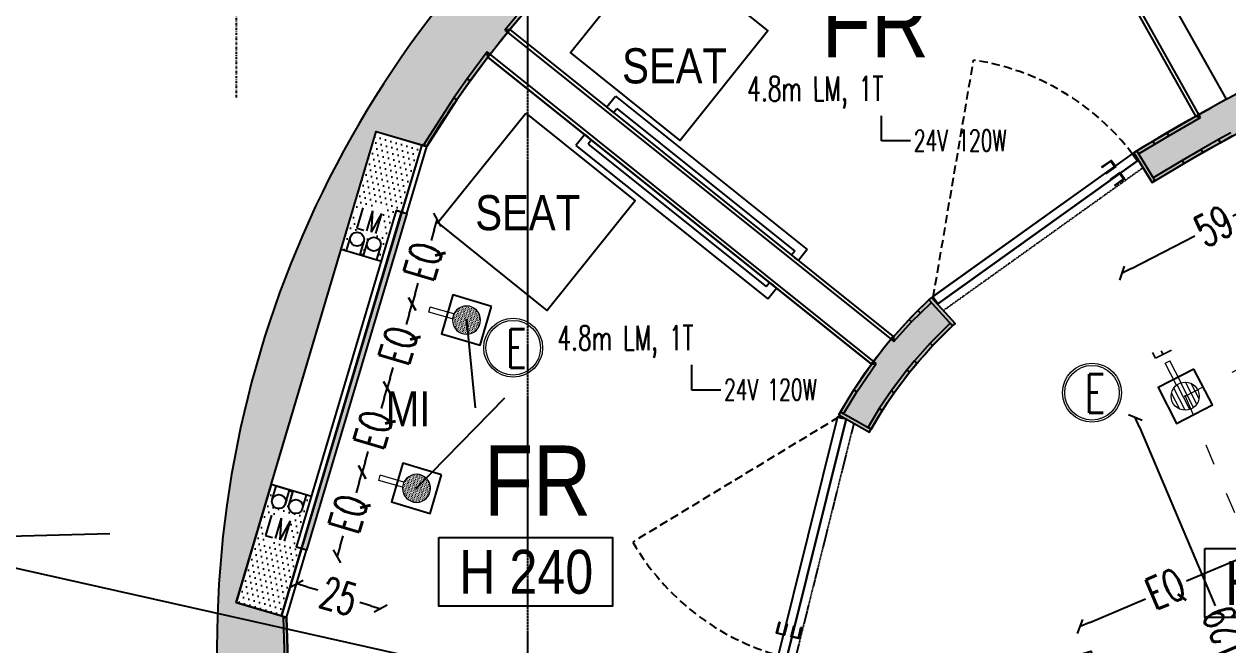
# Model space of a CAD drawing. Header units: millimetres. Extents: x 1734 to 22014, y 983 to 3953.
# Drawn here: x 3335.3 to 3678.4, y 2883.7 to 3060.6 of the extents above; entities that cross this region are included whole.
import ezdxf
from ezdxf.enums import TextEntityAlignment as Align

# ---------------------------------------------------------------- set-up
doc = ezdxf.new("R2010")
doc.units = ezdxf.units.MM
for name, pattern in [('ACAD_ISO03W100', [30, 12, -18]), ('DASH', [0.35, 0.25, -0.1]), ('DASHDOT', [25.4, 12.7, -6.35, 0, -6.35]), ('HIDDEN', [0.375, 0.25, -0.125]), ('HIDDEN1', [0.375, 0.25, -0.125]), ('HIDDEN2', [4.7624999999999975, 3.174999999999998, -1.587499999999999]), ('PUNTO2', [0.125, 0, -0.125])]:
    doc.linetypes.add(name, pattern=pattern)
for name, color, linetype in [('ARREDO_maniglie', 3, 'Continuous'), ('FLOO_areas', 6, 'Continuous'), ('FR_glass', 3, 'Continuous'), ('FR_MI_glass', 2, 'Continuous'), ('FR_MI_metal', 3, 'Continuous'), ('FR_MI_neon', 7, 'Continuous'), ('FR_MI_pattern', 133, 'Continuous'), ('LAY_furn freestanding', 1, 'Continuous'), ('LAY_furn prod', 8, 'Continuous'), ('LAY_furn wall', 1, 'Continuous'), ('LAY_new wall', 6, 'Continuous'), ('LAY_new wall hatch', 8, 'Continuous'), ('LAY_projections', 1, 'HIDDEN'), ('LAY_sec', 3, 'Continuous'), ('LAY_text', 3, 'Continuous'), ('LD_beam', 240, 'Continuous'), ('LD_light integrated', 240, 'Continuous'), ('LD_pointing', 30, 'Continuous'), ('LD_quote', 242, 'Continuous'), ('MATERIALS_blackglass', 10, 'Continuous'), ('MATERIALS_pareti sudden', 141, 'Continuous'), ('MURI_infissi', 3, 'Continuous'), ('SURVEY_proiections', 8, 'Continuous'), ('SURVEY_window', 2, 'Continuous'), ('TEXT', 3, 'Continuous')]:
    doc.layers.add(name, color=color, linetype=linetype)
doc.layers.add('LD_light', color=240, linetype='Continuous', lineweight=5)
doc.layers.add('LD_text', color=7, linetype='Continuous', lineweight=9)
doc.styles.add('Detail 1-50', font='Arial Narrow.ttf', dxfattribs={"height": 0.125})
doc.styles.add('SIMPLEX', font='SIMPLEX.SHX', dxfattribs={"width": 0.65})
doc.styles.get("Standard").update_dxf_attribs({"font": 'Arial.ttf'})
doc.dimstyles.new('Illuminazione 1_100', dxfattribs={"dimtxt": 9, "dimasz": 3, "dimexe": 0.05, "dimexo": 0.05, "dimgap": 1.5, "dimtad": 0, "dimdec": 0, "dimlfac": -1, "dimzin": 0, "dimdsep": 46, "dimtxsty": 'SIMPLEX', "dimblk": 'LINEET2S', "dimcen": 0, "dimdle": 0.1000000014901161, "dimse1": 1, "dimse2": 1, "dimclrd": 7, "dimclrt": 256, "dimadec": 0, "dimazin": 0, "dimtfac": 1, "dimtdec": 0, "dimtix": 1, "dimtmove": 2, "dimatfit": 3, "dimldrblk": 'OBLIQUE', "dimfxl": 1, "dimtolj": 1, "dimarcsym": 0})
pattern_1 = [(163.4190959652555, (3448.603873844702, 3026.186381995204), (-0.3077208637187444, 1.747999766170519), [0, -1.587499999999999])]

# ---------------------------------------------------------------- blocks, each defined once
blk = doc.blocks.new('altezza contr')
blk.add_lwpolyline([(-0.4130415485427374, 0.3268832380827007), (0.4130415485427374, 0.3268832380827007), (0.4130415485427374, 0), (-0.4130415485427374, 0)], close=True)
blk.add_attdef('ALTEZZA', text='', height=0.2).set_placement((0, 0.1634416190413504), align=Align.MIDDLE_CENTER)
blk = doc.blocks.new('protect')
at = {"layer": 'LD_light'}
h = blk.add_hatch(dxfattribs=at)
h.set_pattern_fill('DOTS', color=256, scale=0.5, angle=180)
h.set_pattern_definition([(180, (80.78146630086466, 146.1678624712047), (-0.015625, -0.03125), [0, -0.03125])])
h.paths.add_polyline_path([(-0.2199999999994162, 0.3539813057937522, 0.4142135623730951), (-0.2660186942057265, 0.4000000000000626), (-0.2999999999994268, 0.4000000000000626), (-0.2999999999994165, -0.4000000000001763), (-0.2660186942057265, -0.4000000000001763, 0.4142135623730951), (-0.2199999999994162, -0.3539813057938659)])
h = blk.add_hatch(color=256, dxfattribs=at)
h.dxf.hatch_style = 1
h.paths.add_polyline_path([(-0.2199999999994162, -0.1500000000000341), (-0.2799999999994327, -0.1500000000000341), (-0.2799999999994327, 0.1499999999999204), (-0.2199999999994162, 0.1499999999999204)])
for p, q in [((-0.1199999999996919, 0.4000000000000909), (-0.0999999999996959, 0.4000000000000909)), ((-0.1199999999997061, 0.4000000000000626), (-0.1199999999997061, -0.4000000000001763)), ((-0.0999999999996959, 0.4000000000000626), (-0.0999999999996959, -0.4000000000001763)), ((-0.1199999999996919, -0.4000000000001763), (-0.0999999999996959, -0.4000000000001763))]:
    blk.add_line(p, q, dxfattribs=at)
for points in [[(-5.684e-13, -0.5500000000002104), (-0.2999999999994145, -0.5500000000001819), (-0.2999999999994287, 0.5500000000001819), (5.684e-13, 0.5500000000001819)], [(-0.2199999999994162, -0.1500000000000341), (-0.2799999999994327, -0.1500000000000341), (-0.2799999999994327, 0.1499999999999204), (-0.2199999999994162, 0.1499999999999204)]]:
    blk.add_lwpolyline(points, close=True, dxfattribs=at)
blk.add_lwpolyline([(-0.2999999999994145, -0.4000000000001763), (-0.2660186942057265, -0.4000000000001763, 0.4142135623730951), (-0.2199999999994162, -0.3539813057938659), (-0.2199999999994162, 0.3539813057937522, 0.4142135623730951), (-0.2660186942057265, 0.4000000000000626), (-0.2999999999994287, 0.4000000000000626)], format="xyb", dxfattribs=at)
blk = doc.blocks.new('farettosingolo11.5x11.5')
at = {"layer": 'LD_beam'}
blk.add_lwpolyline([(-5.75, 5.75), (5.75, 5.75), (5.75, -5.75), (-5.75, -5.75)], close=True, dxfattribs=at)
blk.add_point((0, 0), dxfattribs=at)
blk = doc.blocks.new('pureopalplan')
at = {"layer": 'LD_light'}
h = blk.add_hatch(dxfattribs=at)
h.set_pattern_fill('DOTS', color=256, scale=8.062499999999915)
h.set_pattern_definition([(0, (0, 0), (0.2519531249999973, 0.5039062499999947), [0, -0.5039062499999947])])
h.paths.add_polyline_path([(4.299999999999954, 0, 1), (-4.299999999999954, 0, 1)])
for p, q in [((4.223737791997336, 0.8062499999987267), (11.80825933779306, 0.8062499999987267)), ((11.80825933779306, -0.8062500000012278), (11.80825933779306, 0.8062499999987267)), ((4.223737791997336, -0.8062500000012278), (11.80825933779306, -0.8062500000012278))]:
    blk.add_line(p, q, dxfattribs=at)
blk.add_circle((0, 0), 4.299999999999954, dxfattribs=at)
blk = doc.blocks.new('LINEET2S')
blk.add_line((-1, 0), (0, 0))
at = {"color": 5}
blk.add_line((0.5, 0.5), (-0.5, -0.5), dxfattribs=at)
blk = doc.blocks.new('*D284')
at = {"layer": 'DEFPOINTS', "color": 0, "transparency": 16777216}
for p in [(3445.893983359291, 2980.875234134685), (3461.378397553352, 2976.272224758284), (3454.254802207583, 2952.308619241797)]:
    blk.add_point(p, dxfattribs=at)
at = {"layer": 'LD_quote', "color": 7, "lineweight": -2, "transparency": 16777216}
for p, q in [((3445.039151917798, 2977.999601472707), (3444.148702499577, 2975.004150783146)), ((3439.625219455014, 2959.787261280177), (3440.515668873235, 2962.782711969738))]:
    blk.add_line(p, q, dxfattribs=at)
at = {"layer": 'LD_quote', "color": 7, "lineweight": -2, "transparency": 16777216, "xscale": 3, "yscale": 3, "zscale": 3}
for p, rotation in [((3445.893983359291, 2980.875234134685), 73.44450990062275), ((3438.770388013521, 2956.911628618198), 253.4445099006228)]:
    blk.add_blockref('LINEET2S', p, dxfattribs=dict(at, rotation=rotation))
at = {"layer": 'LD_quote', "transparency": 16777216, "insert": (3442.332185686407, 2968.893431376441), "char_height": 9, "attachment_point": 5, "rotation": 73.44450990062275, "style": 'SIMPLEX'}
blk.add_mtext('\\A1;EQ', dxfattribs=at)
blk = doc.blocks.new('_Oblique')
at = {"color": 0, "linetype": 'ByBlock', "lineweight": -2}
blk.add_line((-0.5, -0.5), (0.5, 0.5), dxfattribs=at)
blk = doc.blocks.new('*D285')
at = {"layer": 'DEFPOINTS', "color": 0, "transparency": 16777216}
for p in [(3438.770388013527, 2956.911628618193), (3454.254802207583, 2952.308619241795), (3447.131206861817, 2928.34501372531)]:
    blk.add_point(p, dxfattribs=at)
at = {"layer": 'LD_quote', "color": 7, "lineweight": -2, "transparency": 16777216}
for p, q in [((3437.915556572035, 2954.035995956215), (3437.025107153814, 2951.040545266655)), ((3432.501624109253, 2935.823655763686), (3433.392073527474, 2938.819106453247))]:
    blk.add_line(p, q, dxfattribs=at)
at = {"layer": 'LD_quote', "color": 7, "lineweight": -2, "transparency": 16777216, "xscale": 3, "yscale": 3, "zscale": 3}
for p, rotation in [((3438.770388013527, 2956.911628618193), 73.44450990062955), ((3431.646792667761, 2932.948023101708), 253.4445099006296)]:
    blk.add_blockref('LINEET2S', p, dxfattribs=dict(at, rotation=rotation))
at = {"layer": 'LD_quote', "transparency": 16777216, "insert": (3435.208590340644, 2944.929825859952), "char_height": 9, "attachment_point": 5, "rotation": 73.44450990062955, "style": 'SIMPLEX'}
blk.add_mtext('\\A1;EQ', dxfattribs=at)
blk = doc.blocks.new('*D286')
at = {"layer": 'DEFPOINTS', "color": 0, "transparency": 16777216}
for p in [(3423.167601345325, 2935.468609071077), (3447.131206861817, 2928.34501372531), (3412.975038204198, 2901.181068796765)]:
    blk.add_point(p, dxfattribs=at)
at = {"layer": 'LD_quote', "color": 7, "lineweight": -2, "transparency": 16777216}
for p, q in [((3415.850670866177, 2900.326237355273), (3418.979633072189, 2899.396099334411)), ((3434.063011058712, 2894.91230489249), (3430.9340488527, 2895.842442913352))]:
    blk.add_line(p, q, dxfattribs=at)
at = {"layer": 'LD_quote', "color": 7, "lineweight": -2, "transparency": 16777216, "xscale": 3, "yscale": 3, "zscale": 3}
for p, rotation in [((3412.975038204198, 2901.181068796765), 163.4445099006303), ((3436.93864372069, 2894.057473450998), 343.4445099006303)]:
    blk.add_blockref('LINEET2S', p, dxfattribs=dict(at, rotation=rotation))
at = {"layer": 'LD_quote', "transparency": 16777216, "insert": (3424.956840962444, 2897.619271123881), "char_height": 9, "attachment_point": 5, "rotation": 343.4445099006303, "style": 'SIMPLEX'}
blk.add_mtext('\\A1;25', dxfattribs=at)
blk = doc.blocks.new('*D287')
at = {"layer": 'DEFPOINTS', "color": 0, "transparency": 16777216}
for p in [(3453.017578705046, 3004.838839651165), (3468.501992899109, 3000.235830274769), (3461.378397553351, 2976.272224758282)]:
    blk.add_point(p, dxfattribs=at)
at = {"layer": 'LD_quote', "color": 7, "lineweight": -2, "transparency": 16777216}
for p, q in [((3452.162747263555, 3001.963206989186), (3451.272297845335, 2998.967756299626)), ((3446.748814800779, 2983.750866796657), (3447.639264218999, 2986.746317486216))]:
    blk.add_line(p, q, dxfattribs=at)
at = {"layer": 'LD_quote', "color": 7, "lineweight": -2, "transparency": 16777216, "xscale": 3, "yscale": 3, "zscale": 3}
for p, rotation in [((3453.017578705046, 3004.838839651165), 73.44450990064674), ((3445.893983359288, 2980.875234134678), 253.4445099006467)]:
    blk.add_blockref('LINEET2S', p, dxfattribs=dict(at, rotation=rotation))
at = {"layer": 'LD_quote', "transparency": 16777216, "insert": (3449.455781032167, 2992.857036892921), "char_height": 9, "attachment_point": 5, "rotation": 73.44450990064674, "style": 'SIMPLEX'}
blk.add_mtext('\\A1;EQ', dxfattribs=at)
blk = doc.blocks.new('*D288')
at = {"layer": 'DEFPOINTS', "color": 0, "transparency": 16777216}
for p in [(3431.646792667759, 2932.948023101709), (3447.131206861817, 2928.34501372531), (3440.007611516051, 2904.381408208823)]:
    blk.add_point(p, dxfattribs=at)
at = {"layer": 'LD_quote', "color": 7, "lineweight": -2, "transparency": 16777216}
for p, q in [((3430.791961226267, 2930.07239043973), (3429.901511808047, 2927.076939750169)), ((3425.378028763485, 2911.8600502472), (3426.268478181706, 2914.855500936761))]:
    blk.add_line(p, q, dxfattribs=at)
at = {"layer": 'LD_quote', "color": 7, "lineweight": -2, "transparency": 16777216, "xscale": 3, "yscale": 3, "zscale": 3}
for p, rotation in [((3431.646792667759, 2932.948023101709), 73.44450990063135), ((3424.523197321993, 2908.984417585221), 253.4445099006313)]:
    blk.add_blockref('LINEET2S', p, dxfattribs=dict(at, rotation=rotation))
at = {"layer": 'LD_quote', "transparency": 16777216, "insert": (3428.084994994876, 2920.966220343465), "char_height": 9, "attachment_point": 5, "rotation": 73.44450990063133, "style": 'SIMPLEX'}
blk.add_mtext('\\A1;EQ', dxfattribs=at)
blk = doc.blocks.new('*D293')
at = {"layer": 'DEFPOINTS', "color": 0, "transparency": 16777216}
for p in [(3520.945247037757, 3087.776863310412), (3531.350472221224, 3074.095706579456), (3511.471594773528, 3058.976795196049)]:
    blk.add_point(p, dxfattribs=at)
at = {"layer": 'LD_quote', "color": 7, "lineweight": -2, "transparency": 16777216}
for p, q in [((3518.557395087203, 3085.960778768813), (3516.079993708835, 3084.076587269608)), ((3503.454221540614, 3074.474036468605), (3505.931622918982, 3076.358227967809))]:
    blk.add_line(p, q, dxfattribs=at)
at = {"layer": 'LD_quote', "color": 7, "lineweight": -2, "transparency": 16777216, "xscale": 3, "yscale": 3, "zscale": 3}
for p, rotation in [((3520.945247037757, 3087.776863310412), 37.25486062785275), ((3501.06636959006, 3072.657951927005), 217.2548606278528)]:
    blk.add_blockref('LINEET2S', p, dxfattribs=dict(at, rotation=rotation))
at = {"layer": 'LD_quote', "transparency": 16777216, "insert": (3511.005808313908, 3080.217407618709), "char_height": 9, "attachment_point": 5, "rotation": 37.25486062785274, "style": 'SIMPLEX'}
blk.add_mtext('\\A1;EQ', dxfattribs=at)
blk = doc.blocks.new('A$C2ABF7FAD')
at = {"layer": 'LD_light', "ltscale": 0.5}
h = blk.add_hatch(dxfattribs=at)
h.set_pattern_fill('LINE', color=70, scale=10, angle=450.0000000140827, style=0)
h.set_pattern_definition([(90.00000001408272, (4318.243481400244, -3313.514310298712), (-1.25, -3.072372e-10), [])])
h.paths.add_polyline_path([(-9.2636473701e-06, 4.00000228616409, 1), (7.999990736352628, 4.00000228616409, 1)])
at = {"layer": 'LD_light', "color": 70}
for p, q in [((3.249990748467098, 7.929060644635682), (3.24999073809522, 14.9844295558014)), ((3.24999073809522, 14.9844295558014), (4.749990734606398, 14.98442957318912)), ((4.749990744981914, 7.929060662023402), (4.749990734606398, 14.98442957318912))]:
    blk.add_line(p, q, dxfattribs=at)
blk.add_circle((3.999990736352629, 4.00000228616409), 3.999999999999999, dxfattribs=at)
at = {"layer": 'LD_light', "color": 70, "insert": (3.999990736352629, 18.20237662298677), "char_height": 5.075721127553122, "width": 7.492213639557688, "attachment_point": 5, "rotation": 90.00000001434313, "style": 'SIMPLEX'}
blk.add_mtext('F', dxfattribs=at)
blk = doc.blocks.new('*D321')
at = {"layer": 'DEFPOINTS', "color": 0, "transparency": 16777216}
for p in [(3666.216327011348, 2954.579692911425), (3651.979171779308, 2948.548853148787), (3716.530259095976, 2835.802326969633)]:
    blk.add_point(p, dxfattribs=at)
at = {"layer": 'LD_quote', "color": 7, "lineweight": -2, "transparency": 16777216}
for p, q in [((3653.149314048473, 2945.786468839912), (3674.732351530675, 2894.834848981479)), ((3701.122961594774, 2832.53387151587), (3681.226641124531, 2879.503616067224))]:
    blk.add_line(p, q, dxfattribs=at)
at = {"layer": 'LD_quote', "color": 7, "lineweight": -2, "transparency": 16777216, "xscale": 3, "yscale": 3, "zscale": 3}
for p, rotation in [((3651.979171779309, 2948.548853148787), 112.9574502340025), ((3702.293103863937, 2829.771487206995), 292.9574502340025)]:
    blk.add_blockref('LINEET2S', p, dxfattribs=dict(at, rotation=rotation))
at = {"layer": 'LD_quote', "transparency": 16777216, "insert": (3677.926970813282, 2887.146982787297), "char_height": 9, "attachment_point": 5, "rotation": 112.95745023400247, "style": 'SIMPLEX'}
blk.add_mtext('\\A1;129', dxfattribs=at)
blk = doc.blocks.new('*D322')
at = {"layer": 'DEFPOINTS', "color": 0, "transparency": 16777216}
for p in [(3700.563982673775, 3016.488253694628), (3718.552088490737, 2981.441753971245), (3666.216327011347, 2954.579692911424)]:
    blk.add_point(p, dxfattribs=at)
at = {"layer": 'LD_quote', "color": 7, "lineweight": -2, "transparency": 16777216}
for p, q in [((3697.895011033974, 3015.118366697122), (3679.819833587819, 3005.841029241797)), ((3650.897192834186, 2990.996079632317), (3668.972370280342, 3000.273417087642))]:
    blk.add_line(p, q, dxfattribs=at)
at = {"layer": 'LD_quote', "color": 7, "lineweight": -2, "transparency": 16777216, "xscale": 3, "yscale": 3, "zscale": 3}
for p, rotation in [((3700.563982673774, 3016.48825369463), 27.16979597859064), ((3648.228221194386, 2989.626192634809), 207.1697959785906)]:
    blk.add_blockref('LINEET2S', p, dxfattribs=dict(at, rotation=rotation))
at = {"layer": 'LD_quote', "transparency": 16777216, "insert": (3674.396101934081, 3003.057223164718), "char_height": 9, "attachment_point": 5, "rotation": 27.169795978590656, "style": 'SIMPLEX'}
blk.add_mtext('\\A1;59', dxfattribs=at)
blk = doc.blocks.new('*D325')
at = {"layer": 'DEFPOINTS', "color": 0, "transparency": 16777216}
for p in [(3688.195829668195, 2902.692127784393), (3636.282136817052, 2888.997631911069), (3639.274773215278, 2881.942083780508)]:
    blk.add_point(p, dxfattribs=at)
at = {"layer": 'LD_quote', "color": 7, "lineweight": -2, "transparency": 16777216}
for p, q in [((3682.441359768715, 2908.576234191541), (3666.611561233674, 2901.861967575265)), ((3639.043970318306, 2890.169073634483), (3654.873768853346, 2896.883340250758))]:
    blk.add_line(p, q, dxfattribs=at)
at = {"layer": 'LD_quote', "color": 7, "lineweight": -2, "transparency": 16777216, "xscale": 3, "yscale": 3, "zscale": 3}
for p, rotation in [((3685.203193269969, 2909.747675914954), 22.98440545024951), ((3636.282136817052, 2888.997631911069), 202.9844054502496)]:
    blk.add_blockref('LINEET2S', p, dxfattribs=dict(at, rotation=rotation))
at = {"layer": 'LD_quote', "transparency": 16777216, "insert": (3660.74266504351, 2899.372653913012), "char_height": 9, "attachment_point": 5, "rotation": 22.984405450249533, "style": 'SIMPLEX'}
blk.add_mtext('\\A1;EQ', dxfattribs=at)
blk = doc.blocks.new('e')
at = {"layer": 'LD_light', "color": 150}
for radius in [8.399999999999638, 7.783396100192478]:
    blk.add_circle((0, 0), radius, dxfattribs=at)
at = {"layer": 'LD_light', "color": 150, "style": 'SIMPLEX', "width": 0.65}
blk.add_text('E', height=11.00743271275656, dxfattribs=at).set_placement((-2.022786638670368, -5.699930047117959))

msp = doc.modelspace()

# ---------------------------------------------------------------- hatches: boundary and pattern name
at = {"layer": 'FR_MI_pattern', "ltscale": 0.2}
h = msp.add_hatch(dxfattribs=at)
h.set_pattern_fill('DOTS,_O', color=144, angle=-15.02541393536977)
h.set_pattern_definition(pattern_1)
h.paths.add_polyline_path([(3430.948618531533, 2994.924712816068), (3432.090094350322, 2998.75838376721, 0.414213562219591), (3430.743996785422, 3001.24595715137, 0.414213562219591), (3428.25642340197, 2999.899859585171), (3427.114947583177, 2996.06618863403), (3425.677320970244, 2996.494242067938), (3435.665234386612, 3030.038862883023), (3448.603873844702, 3026.186381995204), (3442.896494751833, 3007.018027243152), (3441.458868144109, 3007.446080675511), (3437.178333824417, 2993.069814611339), (3435.740707215296, 2993.497868044115), (3436.882183034086, 2997.331538995258, 0.414213562219591), (3435.53608546919, 2999.819112379419, 0.414213562219591), (3433.048512085737, 2998.473014813218), (3431.907036266937, 2994.639343862076)])
at = {"layer": 'FR_MI_pattern'}
msp.add_hatch(color=144, dxfattribs=at).paths.add_polyline_path([(3415.797225894275, 2910.748200052481), (3414.359599287953, 2911.17625348442), (3442.896494751833, 3007.018027243152), (3444.334121358159, 3006.589973811208)])
at = {"layer": 'FR_MI_pattern', "ltscale": 0.2}
h = msp.add_hatch(dxfattribs=at)
h.set_pattern_fill('DOTS,_O', color=144, angle=-15.02541393536977)
h.set_pattern_definition(pattern_1)
h.paths.add_polyline_path([(3395.713580737047, 2895.860379620364), (3405.701494145815, 2929.405000437711), (3407.139120758726, 2928.97694700381), (3405.997644939929, 2925.143276052669, 0.4142135622195894), (3407.343742504825, 2922.655702668509, 0.4142135622195894), (3409.831315888288, 2924.001800234706), (3410.972791707078, 2927.835471185851), (3411.931209442493, 2927.550102231859), (3410.7897336237, 2923.716431280716, 0.4142135622195894), (3412.135831188596, 2921.228857896554, 0.4142135622195894), (3414.623404572052, 2922.574955462754), (3415.764880390841, 2926.408626413896), (3417.202506999965, 2925.980572981122), (3412.92197268012, 2911.604306916432), (3414.359599287844, 2911.176253484073), (3408.652220195137, 2892.007898732542)])
at = {"layer": 'LAY_new wall hatch'}
h = msp.add_hatch(color=144, dxfattribs=at)
h.dxf.hatch_style = 1
edge = h.paths.add_edge_path()
edge.add_arc((3928.467511322104, 2572.071788411885), 690.0000000001147, 118.4227593887323, 127.9171371614183)
edge.add_arc((3686.513542200554, 2882.68363837493), 296.2723726850674, 127.917137161416, 183.4636039573209)
edge.add_line((3390.782347461143, 2864.784496651372), (3411.036888309034, 2861.830328525835))
edge.add_line((3411.036888309034, 2861.830328525835), (3410.089846801464, 2891.579845300612))
edge.add_line((3410.089846801464, 2891.579845300612), (3395.713580737054, 2895.860379620373))
edge.add_line((3395.713580737054, 2895.860379620373), (3435.665234386619, 3030.038862883032))
edge.add_line((3435.665234386619, 3030.038862883032), (3450.041500450865, 3025.758328562739))
edge.add_arc((3685.555540407478, 2883.116386616169), 275.342671264324, 138.1595785106832, 148.7982967173202, ccw=False)
edge.add_line((3480.423712941298, 3066.785981212985), (3471.310206815, 3078.780506944788))
edge.add_line((3471.310206815, 3078.780506944788), (3582.865608665332, 3163.370059006568))
edge.add_line((3582.865608665332, 3163.370059006568), (3591.928774957574, 3151.417694521826))
edge.add_line((3591.928774957574, 3151.417694521826), (3609.566153882872, 3161.310215725965))
edge.add_line((3609.566153882872, 3161.310215725965), (3600.045733492196, 3178.898893811109))
h = msp.add_hatch(color=144, dxfattribs=at)
h.dxf.hatch_style = 1
edge = h.paths.add_edge_path()
edge.add_line((3695.685919909778, 3037.05859542867), (3691.209350844158, 3046.00064940976))
edge.add_arc((3920.830829093938, 2586.809560717925), 513.4028430069378, 116.5676398504316, 121.6324771271451)
edge.add_line((3651.567154407159, 3023.936032922228), (3656.773598171116, 3015.447373740703))
edge.add_arc((3933.215179207057, 2564.123753439664), 529.2569866967158, 116.6678932397055, 121.48801067223249, ccw=False)
edge.add_line((3695.674952484624, 3037.079986780491), (3695.685919909778, 3037.05859542867))
h = msp.add_hatch(color=144, dxfattribs=at)
h.dxf.hatch_style = 1
edge = h.paths.add_edge_path()
edge.add_arc((3478.831181513336, 3397.557809441917), 539.999999999802, 227.466394643193, 287.2872587308551)
edge.add_line((3639.298958400603, 2881.951280603653), (3642.270583898513, 2872.403011551082))
edge.add_arc((3478.831181513386, 3397.55780944215), 550.0000000000146, 227.4663946432055, 287.28725873084227, ccw=False)
edge.add_line((3107.018794232587, 2992.273281407131), (3113.77901945588, 2999.64209100777))
h = msp.add_hatch(color=144, dxfattribs=at)
h.dxf.hatch_style = 1
edge = h.paths.add_edge_path()
edge.add_arc((3685.615837686303, 2883.07268545521), 135.416633893347, 132.6487203679844, 150.7469864647697)
edge.add_line((3567.468845636817, 2949.246343391456), (3576.208654158247, 2944.351946432791))
edge.add_arc((3685.120880434096, 2883.532286389904), 124.7433528493371, 132.6076496477853, 150.8197767572292, ccw=False)
edge.add_line((3600.672843805944, 2975.344231090713), (3593.870844658079, 2982.674497633783))
at = {"layer": 'LD_light integrated'}
h = msp.add_hatch(dxfattribs=at)
h.set_pattern_fill('ANSI31', color=256, angle=45)
h.set_pattern_definition([(90, (5522.298864914985, 16571.18551707434), (-3.175, 9.992007221626409e-16), [])])
edge = h.paths.add_edge_path()
edge.add_line((3572.425935860556, 2794.781619211258), (3572.195124525635, 2796.263754875653))
edge.add_arc((3478.56265966058, 3397.516789398903), 608.5000000001004, 235.95297050537522, 278.85151073936845, ccw=False)
edge.add_line((3137.879814268523, 2893.326895751979), (3137.083206437983, 2892.27713714013))
edge.add_arc((3478.518533078775, 3396.167511037049), 608.6736327329136, 235.8784947261363, 278.8751586479237)

# ---------------------------------------------------------------- linework, layer by layer
at = {"color": 3}
msp.add_line((2770.342774325432, 2900.087779617275), (3359.699951774374, 2915.504084705053), dxfattribs=at)
at = {"layer": 'ARREDO_maniglie', "color": 144}
for points in [[(3642.549610902624, 3019.761527125164), (3645.04635846159, 3021.546983969282), (3646.174015415767, 3019.970090774148), (3643.677267856809, 3018.184633930029), (3643.771239269659, 3018.053226163771), (3646.399394594871, 3019.932654420736), (3645.083794814993, 3021.772363148387), (3642.455639489777, 3019.892934891423)], [(3645.028578158628, 3016.294988315576), (3647.525325717586, 3018.080445159697), (3648.652982671771, 3016.503551964563), (3646.156235112812, 3014.71809512044), (3646.250206525656, 3014.586687354186), (3648.878361850875, 3016.466115611152), (3647.562762071, 3018.305824338801), (3644.934606745781, 3016.426396081835)], [(3550.684691503713, 2890.198084358825), (3549.943254673144, 2887.219514913326), (3551.824456428203, 2886.751239020339), (3552.565893258768, 2889.729808465837), (3552.722660071686, 2889.690785474755), (3551.942200250043, 2886.555449216339), (3549.74746486915, 2887.101771091491), (3550.527924690792, 2890.237107349908)], [(3554.820202338051, 2889.168657278458), (3554.078765507482, 2886.19008783296), (3555.959967262534, 2885.721811939973), (3556.701404093103, 2888.700381385472), (3556.85817090602, 2888.66135839439), (3556.077711084374, 2885.526022135972), (3553.882975703484, 2886.072344011126), (3554.66343552513, 2889.207680269541)]]:
    msp.add_lwpolyline(points, close=True, dxfattribs=at)
at = {"layer": 'FLOO_areas', "color": 144}
msp.add_arc((3478.831181513382, 3397.557809442132), 610, 235.7397022283653, 279.0139521555447, dxfattribs=at)
at = {"layer": 'FR_glass', "color": 144}
msp.add_lwpolyline([(3444.334121358159, 3006.589973811208), (3415.797225894275, 2910.748200052481), (3414.359599287953, 2911.17625348442), (3442.896494751833, 3007.018027243152)], close=True, dxfattribs=at)
at = {"layer": 'FR_MI_glass', "color": 144}
for points in [[(3448.603873844542, 3026.186381994682), (3408.652220195137, 2892.007898732542), (3410.08984680146, 2891.579845300602), (3415.79722589417, 2910.748200052132)], [(3444.334121358159, 3006.589973811208), (3450.041500450865, 3025.758328562739), (3448.603873844542, 3026.186381994682)], [(3415.79722589417, 2910.748200052132), (3412.92197268012, 2911.604306916432), (3441.458868144109, 3007.446080675511), (3444.334121358159, 3006.589973811208)]]:
    msp.add_lwpolyline(points, dxfattribs=at)
at = {"layer": 'FR_MI_metal', "color": 144}
for points in [[(3425.677320970244, 2996.494242067938), (3435.665234386612, 3030.038862883023), (3448.603873844702, 3026.186381995204), (3442.896494751887, 3007.018027243326), (3441.458868144156, 3007.446080675686)], [(3405.701494145815, 2929.405000437711), (3395.713580737047, 2895.860379620364), (3408.652220195137, 2892.007898732542), (3414.359599287953, 2911.17625348442), (3412.921972680218, 2911.604306916781), (3441.458868144156, 3007.446080675686)], [(3417.202506999965, 2925.980572981122), (3405.701494149609, 2929.405000436584), (3425.677320974057, 2996.494242066802), (3437.178333824417, 2993.069814611339)]]:
    msp.add_lwpolyline(points, dxfattribs=at)
at = {"layer": 'FR_MI_neon', "color": 144}
for p, q in [((3428.25642340197, 2999.899859585171), (3427.114947583177, 2996.06618863403)), ((3432.090094350322, 2998.75838376721), (3430.948618531533, 2994.924712816068)), ((3433.048512085737, 2998.473014813218), (3431.907036266937, 2994.639343862076)), ((3436.882183034086, 2997.331538995258), (3435.740707215296, 2993.497868044115)), ((3405.997644939929, 2925.143276052669), (3407.139120758726, 2928.97694700381)), ((3410.972791705681, 2927.835471186265), (3407.139120755939, 2928.97694700464)), ((3409.831315888288, 2924.001800234706), (3410.972791707078, 2927.835471185851)), ((3410.7897336237, 2923.716431280716), (3411.931209442493, 2927.550102231859)), ((3414.623404572052, 2922.574955462754), (3415.764880390841, 2926.408626413896))]:
    msp.add_line(p, q, dxfattribs=at)
for centre in [(3430.173258876144, 2999.32912167619), (3434.965347559912, 2997.902276904237), (3407.914480414111, 2924.572538143689), (3412.706569097874, 2923.145693371737)]:
    msp.add_circle(centre, 2.000000000000455, dxfattribs=at)
at = {"layer": 'LAY_furn freestanding', "color": 1}
for p, q in [((3501.308236864483, 3036.951840289866), (3503.807367551275, 3040.075035098133)), ((3503.807367551275, 3040.075035098133), (3558.463276695977, 2996.340248079479)), ((3501.308236864483, 3036.951840289866), (3502.2842352420653, 3036.170861950245)), ((3503.2602336196474, 3035.3898836106246), (3504.197407627201, 3036.5610816637313)), ((3504.197407627201, 3036.5610816637313), (3554.949323261573, 2995.9502080035477)), ((3503.2602336196474, 3035.3898836106246), (3502.2842352420653, 3036.170861950245)), ((3495.060410147435, 3029.143853269072), (3492.561279460657, 3026.020658460795)), ((3495.060410147435, 3029.143853269072), (3496.0364085250203, 3028.3628749294558)), ((3497.012406902606, 3027.581896589839), (3496.0364085250203, 3028.3628749294558)), ((3497.012406902606, 3027.581896589839), (3496.075232895058, 3026.410698536728)), ((3496.075232895058, 3026.410698536728), (3546.827148529423, 2985.799824876533)), ((3492.561279460657, 3026.020658460795), (3547.217188605351, 2982.285871442129)), ((3554.949323261573, 2995.9502080035477), (3554.012149253975, 2994.77900995038)), ((3558.463276695977, 2996.340248079479), (3555.964146009144, 2993.217053271144)), ((3554.012149253975, 2994.77900995038), (3554.9881476315595, 2993.998031610762)), ((3555.964146009144, 2993.217053271144), (3554.9881476315595, 2993.998031610762)), ((3546.827148529423, 2985.799824876533), (3547.7643225370207, 2986.9710229297)), ((3547.217188605351, 2982.285871442129), (3549.716319292187, 2985.409066250461)), ((3547.7643225370207, 2986.9710229297), (3548.740320914604, 2986.1900445900806)), ((3549.716319292187, 2985.409066250461), (3548.740320914604, 2986.1900445900806))]:
    msp.add_line(p, q, dxfattribs=at)
at = {"layer": 'LAY_furn freestanding', "color": 144}
for points in [[(3516.012238930107, 3083.684709764145), (3547.24418701278, 3058.693402896334), (3522.252880144973, 3027.46145481366), (3491.020932062289, 3052.45276168146)], [(3478.2901079802, 3035.261126508144), (3509.463869338753, 3010.197275990714), (3484.400018821329, 2979.023514632159), (3453.226257462768, 3004.087365149579)]]:
    msp.add_lwpolyline(points, close=True, dxfattribs=at)
at = {"layer": 'LAY_furn prod', "color": 144}
for radius, start, end in [(581.5, 236.3981281528253, 278.3555252211456), (578.5, 236.3993467329086, 278.3543066411276)]:
    msp.add_arc((3478.831181513382, 3397.557809442135), radius, start, end, dxfattribs=at)
at = {"layer": 'LAY_furn wall', "color": 144}
msp.add_lwpolyline([(3137.084371754456, 2892.27658277762), (3170.698812058614, 2941.976375564293), (3563.22094514436, 2854.070580710575), (3572.427101176836, 2794.78106484892, -0.1893973115738291)], format="xyb", dxfattribs=at)
msp.add_arc((3478.831181513004, 3397.557809441711), 609.9999999994261, 227.4663946431529, 287.2872837185616, dxfattribs=at)
at = {"layer": 'LAY_new wall', "color": 6}
for p, q in [((3677.9389078097497, 3039.2215372764754), (3609.532069371575, 3161.3710781704553)), ((3669.213941913054, 3034.335335264534), (3600.807103474879, 3156.484876158514)), ((3473.727703022578, 3059.021343703255), (3470.603789664103, 3055.1173501929197)), ((3473.727703022578, 3059.021343703255), (3583.004071708496, 2971.580135873399)), ((3467.4798763056274, 3051.2133566825846), (3470.603789664103, 3055.1173501929197)), ((3467.4798763056274, 3051.2133566825846), (3576.7562449915454, 2963.7721488527286)), ((3669.213941913054, 3034.335335264534), (3673.576424861402, 3036.7784362705047)), ((3677.9389078097497, 3039.2215372764754), (3673.576424861402, 3036.7784362705047)), ((3583.004071708496, 2971.580135873399), (3579.880158350021, 2967.6761423630637)), ((3576.7562449915454, 2963.7721488527286), (3579.880158350021, 2967.6761423630637))]:
    msp.add_line(p, q, dxfattribs=at)
at = {"layer": 'LAY_new wall', "color": 144}
for points in [[(3600.045733492196, 3178.898893811109, 0.04145075344115567), (3504.447891890359, 3116.413007076351, 0.2472271067823219), (3390.782347461143, 2864.784496651372), (3411.036888309034, 2861.830328525835), (3410.089846801464, 2891.579845300612), (3395.713580737054, 2895.860379620373), (3435.665234386619, 3030.038862883032), (3450.041500450865, 3025.758328562739, -0.04645353653699975), (3480.423712941298, 3066.785981212985), (3471.310206815, 3078.780506944788), (3582.865608665332, 3163.370059006568), (3591.928774957574, 3151.417694521826), (3609.566153882872, 3161.310215725965)], [(3695.685919909778, 3037.05859542867), (3691.209350844158, 3046.00064940976, 0.02210312006210694), (3651.567154407159, 3023.936032922228), (3656.773598171116, 3015.447373740703, -0.02103483144539534), (3695.674952484624, 3037.079986780491)], [(3113.77901945588, 2999.64209100777, 0.2671116214526476), (3639.298958400603, 2881.951280603653), (3642.270583898513, 2872.403011551082, -0.2671116214525296), (3107.018794232587, 2992.273281407131)], [(3593.870844658079, 2982.674497633783, 0.07913314390617489), (3567.468845636817, 2949.246343391456), (3576.208654158247, 2944.351946432791, -0.07963308705861835), (3600.672843805944, 2975.344231090713)]]:
    msp.add_lwpolyline(points, format="xyb", close=True, dxfattribs=at)
at = {"layer": 'LAY_projections', "color": 144, "linetype": 'HIDDEN1', "ltscale": 0.3}
for points in [[(3597.271844232011, 2979.009364362248), (3654.162737186085, 3019.687146077194)], [(3555.24554019752, 2880.198202828536), (3571.838749897532, 2946.799144912123)]]:
    msp.add_lwpolyline(points, dxfattribs=at)
at = {"layer": 'LAY_sec', "color": 144, "linetype": 'DASHDOT', "ltscale": 0.05}
msp.add_lwpolyline([(3395.760193807924, 3189.648476400978), (3395.760193807924, 3039.648476400977)], dxfattribs=at)
at = {"layer": 'LD_light integrated', "color": 7}
for p, q in [((3579.700503569966, 3027.335689053982), (3579.697329978, 3034.490559441023)), ((3587.947197077472, 3027.3393469316), (3579.700503569966, 3027.335689053982)), ((3525.599216332786, 2956.33254012528), (3525.596042740821, 2963.487410512321)), ((3533.845909840289, 2956.336198002898), (3525.599216332786, 2956.33254012528))]:
    msp.add_line(p, q, dxfattribs=at)
at = {"layer": 'LD_light integrated'}
msp.add_lwpolyline([(3572.425935860556, 2794.781619211258), (3572.195124525642, 2796.263754875653, -0.1894279036659402), (3137.820392700582, 2893.367085512062), (3137.083206437983, 2892.277137140129, 0.1898408510721243), (3572.425935861007, 2794.78161921136)], format="xyb", dxfattribs=at)
at = {"layer": 'LD_pointing'}
for p, q in [((3461.378397553352, 2976.272224758283), (3463.851793237558, 2951.246598180574)), ((3447.131206861817, 2928.34501372531), (3472.302605598667, 2954.094747993724))]:
    msp.add_line(p, q, dxfattribs=at)
at = {"layer": 'LD_text', "color": 9, "linetype": 'ACAD_ISO03W100', "ltscale": 0.5}
for p, q in [((3666.216327011347, 2954.579692911425), (3767.295719776776, 3006.435750808701)), ((3666.216327011349, 2954.579692911423), (3716.530259095924, 2835.802326969755))]:
    msp.add_line(p, q, dxfattribs=at)
at = {"layer": 'MATERIALS_blackglass', "color": 1}
for p, q in [((3651.55549872234, 3023.928565503214), (3651.981456292559, 3024.1904054321267)), ((3656.769975649833, 3015.445726651174), (3651.55549872234, 3023.928565503214)), ((3652.407413862778, 3024.45224536104), (3651.981456292559, 3024.1904054321267)), ((3657.621890790271, 3015.969406509), (3652.407413862778, 3024.45224536104)), ((3657.621890790271, 3015.969406509), (3657.195933220052, 3015.7075665800867)), ((3656.769975649833, 3015.445726651174), (3657.195933220052, 3015.7075665800867)), ((3593.165761574651, 2982.024260075285), (3593.533661335883, 2982.362859788346)), ((3593.165761574651, 2982.024260075285), (3599.9377558373367, 2974.666264849052)), ((3593.901561097115, 2982.701459501408), (3593.533661335883, 2982.362859788346)), ((3593.901561097115, 2982.701459501408), (3600.673555359801, 2975.343464275175)), ((3599.9377558373367, 2974.666264849052), (3600.3056555985686, 2975.0048645621137)), ((3600.673555359801, 2975.343464275175), (3600.3056555985686, 2975.0048645621137)), ((3567.469147807788, 2949.246882887096), (3567.7134803808835, 2949.683118596002)), ((3567.469147807788, 2949.246882887096), (3576.208654158443, 2944.35194643268)), ((3567.957812953979, 2950.1193543049076), (3567.7134803808835, 2949.683118596002)), ((3567.957812953979, 2950.1193543049076), (3576.697319304634, 2945.2244178504916)), ((3576.208654158443, 2944.35194643268), (3576.4529867315387, 2944.788182141586)), ((3576.697319304634, 2945.2244178504916), (3576.4529867315387, 2944.788182141586))]:
    msp.add_line(p, q, dxfattribs=at)
at = {"layer": 'MATERIALS_pareti sudden', "color": 1}
for p, q in [((3670.569233805978, 3033.9618592872403), (3601.2279810342757, 3157.7800251578255)), ((3669.213941912523, 3034.33533526424), (3600.844423659262, 3156.41833799633)), ((3475.617005535485, 3062.8136502348625), (3472.301327732098, 3058.880903326829)), ((3476.375542276248, 3062.161953444269), (3473.727176398203, 3059.020709531008)), ((3472.301327732098, 3058.880903326829), (3473.0142520651507, 3058.9508064289184)), ((3472.301327732098, 3058.880903326829), (3582.3648735586294, 2970.810872067846)), ((3473.727176398203, 3059.020709531008), (3473.0142520651507, 3058.9508064289184)), ((3473.727176398203, 3059.020709531008), (3583.004071708496, 2971.580135873402)), ((3467.2979930046895, 3052.6412423467555), (3461.596808100538, 3045.004647244354)), ((3467.480659619767, 3051.214335600051), (3462.406302369629, 3044.417360519306)), ((3578.1819912113647, 2963.913635007754), (3467.2979930046895, 3052.6412423467555)), ((3467.2979930046895, 3052.6412423467555), (3467.389326312228, 3051.927788973403)), ((3467.480659619767, 3051.214335600051), (3467.389326312228, 3051.927788973403)), ((3576.829129873964, 2963.715433244897), (3467.480659619767, 3051.214335600051)), ((3461.596808100538, 3045.004647244354), (3457.7964015959687, 3039.612844690434)), ((3462.406302369629, 3044.417360519306), (3458.625481010145, 3039.053344265394)), ((3461.596808100538, 3045.004647244354), (3462.0015552350833, 3044.71100388183)), ((3462.406302369629, 3044.417360519306), (3462.0015552350833, 3044.71100388183)), ((3457.7964015959687, 3039.612844690434), (3449.2013924320363, 3026.3007476965613)), ((3458.625481010145, 3039.053344265394), (3450.041500450858, 3025.758328562762)), ((3457.7964015959687, 3039.612844690434), (3458.2109413030566, 3039.333094477914)), ((3458.625481010145, 3039.053344265394), (3458.2109413030566, 3039.333094477914)), ((3661.029914645598, 3029.622273353098), (3669.213941912523, 3034.33533526424)), ((3661.5341844386917, 3028.758706163553), (3670.569233805978, 3033.9618592872403)), ((3669.213941912523, 3034.33533526424), (3669.8915878592506, 3034.14859727574)), ((3670.569233805978, 3033.9618592872403), (3669.8915878592506, 3034.14859727574)), ((3449.2013924320363, 3026.3007476965613), (3449.621446441447, 3026.029538129662)), ((3652.40788963372, 3024.451471383468), (3657.000491428091, 3027.236662670944)), ((3652.926435916544, 3023.5964218219983), (3657.5145066635705, 3026.3788652479893)), ((3657.000491428091, 3027.236662670944), (3661.029914645598, 3029.622273353098)), ((3657.000491428091, 3027.236662670944), (3657.2574990458306, 3026.8077639594667)), ((3657.5145066635705, 3026.3788652479893), (3657.2574990458306, 3026.8077639594667)), ((3657.5145066635705, 3026.3788652479893), (3661.5341844386917, 3028.758706163553)), ((3661.029914645598, 3029.622273353098), (3661.2820495421447, 3029.1904897583254)), ((3661.5341844386917, 3028.758706163553), (3661.2820495421447, 3029.1904897583254)), ((3675.7433697366287, 3027.6760698123253), (3670.7801713205167, 3024.8844905657456)), ((3676.229619069803, 3026.80223775489), (3671.275300769586, 3024.015653180125)), ((3679.2509333945995, 3029.6069390010275), (3675.7433697366287, 3027.6760698123253)), ((3675.7433697366287, 3027.6760698123253), (3675.986494403216, 3027.2391537836074)), ((3676.229619069803, 3026.80223775489), (3675.986494403216, 3027.2391537836074)), ((3679.729624544409, 3028.728946259766), (3676.229619069803, 3026.80223775489)), ((3450.041500450858, 3025.758328562762), (3449.621446441447, 3026.029538129662)), ((3594.236684230433, 2982.93776397251), (3651.175737113452, 3023.655625615591)), ((3651.175737113452, 3023.655625615591), (3651.90284178565, 3022.6388568141083)), ((3652.40788963372, 3024.451471383468), (3652.667162775132, 3024.0239466027333)), ((3652.926435916544, 3023.5964218219983), (3652.667162775132, 3024.0239466027333)), ((3670.7801713205167, 3024.8844905657456), (3665.3831081202734, 3021.7685302097557)), ((3671.275300769586, 3024.015653180125), (3665.889472894673, 3020.906179468263)), ((3670.7801713205167, 3024.8844905657456), (3671.0277360450514, 3024.450071872935)), ((3671.275300769586, 3024.015653180125), (3671.0277360450514, 3024.450071872935)), ((3595.690893574829, 2980.904226369545), (3652.629946457848, 3021.622088012626)), ((3652.629946457848, 3021.622088012626), (3651.90284178565, 3022.6388568141083)), ((3665.3831081202734, 3021.7685302097557), (3657.109211736504, 3016.8279868417762)), ((3665.889472894673, 3020.906179468263), (3657.621890790269, 3015.969406509)), ((3665.3831081202734, 3021.7685302097557), (3665.636290507473, 3021.337354839009)), ((3665.889472894673, 3020.906179468263), (3665.636290507473, 3021.337354839009)), ((3657.109211736504, 3016.8279868417762), (3657.365551263387, 3016.3986966753882)), ((3657.621890790269, 3015.969406509), (3657.365551263387, 3016.3986966753882)), ((3590.029258052051, 2978.993853759337), (3593.168263404496, 2982.021541754601)), ((3593.168263404496, 2982.021541754601), (3593.515378117145, 2981.661664864175)), ((3593.862492829793, 2981.3017879737486), (3593.515378117145, 2981.661664864175)), ((3594.236684230433, 2982.93776397251), (3594.9637889026308, 2981.9209951710272)), ((3595.690893574829, 2980.904226369545), (3594.9637889026308, 2981.9209951710272)), ((3587.512660453769, 2976.418221299876), (3590.029258052051, 2978.993853759337)), ((3588.2410579135744, 2975.7328084914075), (3590.734155740402, 2978.284389916969)), ((3590.029258052051, 2978.993853759337), (3590.381706896226, 2978.639121838153)), ((3590.734155740402, 2978.284389916969), (3590.381706896226, 2978.639121838153)), ((3590.734155740402, 2978.284389916969), (3593.862492829793, 2981.3017879737486)), ((3583.073981521782, 2971.519829724007), (3587.512660453769, 2976.418221299876)), ((3583.159728892094, 2970.125207749288), (3588.2410579135744, 2975.7328084914075)), ((3587.512660453769, 2976.418221299876), (3587.8768591836715, 2976.075514895642)), ((3588.2410579135744, 2975.7328084914075), (3587.8768591836715, 2976.075514895642)), ((3599.2313904845005, 2975.374112281984), (3593.5467579529127, 2969.7013821467826)), ((3599.2313904845005, 2975.374112281984), (3599.5845731609193, 2975.020188565517)), ((3599.937755837338, 2974.66626484905), (3599.5845731609193, 2975.020188565517)), ((3583.004071708496, 2971.580135873402), (3582.684472633563, 2971.195503970624)), ((3583.004071708496, 2971.580135873402), (3583.073981521782, 2971.519829724007)), ((3583.073981521782, 2971.519829724007), (3583.116855206938, 2970.822518736648)), ((3599.937755837338, 2974.66626484905), (3594.273778311384, 2969.014146472349)), ((3582.3648735586294, 2970.810872067846), (3582.684472633563, 2971.195503970624)), ((3582.3648735586294, 2970.810872067846), (3583.159728892094, 2970.125207749288)), ((3583.159728892094, 2970.125207749288), (3583.116855206938, 2970.822518736648)), ((3593.5467579529127, 2969.7013821467826), (3589.0241604121356, 2964.6283985429473)), ((3594.273778311384, 2969.014146472349), (3589.783937425418, 2963.977905906397)), ((3593.5467579529127, 2969.7013821467826), (3593.9102681321483, 2969.357764309566)), ((3594.273778311384, 2969.014146472349), (3593.9102681321483, 2969.357764309566)), ((3589.0241604121356, 2964.6283985429473), (3586.9021973510685, 2962.046970513875)), ((3589.0241604121356, 2964.6283985429473), (3589.404048918777, 2964.303152224672)), ((3571.770318126841, 2956.399777387464), (3576.829129873964, 2963.715433244897)), ((3572.6096760125083, 2955.855390826764), (3578.1819912113647, 2963.913635007754)), ((3576.829129873964, 2963.715433244897), (3577.505560542664, 2963.8145341263253)), ((3578.1819912113647, 2963.913635007754), (3577.505560542664, 2963.8145341263253)), ((3586.9021973510685, 2962.046970513875), (3582.4742816884477, 2956.169891377529)), ((3587.688145370706, 2961.428315646131), (3583.289082983807, 2955.58953285454)), ((3586.9021973510685, 2962.046970513875), (3587.2951713608873, 2961.737643080003)), ((3587.688145370706, 2961.428315646131), (3587.2951713608873, 2961.737643080003)), ((3589.783937425418, 2963.977905906397), (3587.688145370706, 2961.428315646131)), ((3589.783937425418, 2963.977905906397), (3589.404048918777, 2964.303152224672)), ((3567.956788430649, 2950.11992734354), (3571.770318126841, 2956.399777387464)), ((3568.8115298364883, 2949.6008732720366), (3572.6096760125083, 2955.855390826764)), ((3571.770318126841, 2956.399777387464), (3572.189997069675, 2956.1275841071138)), ((3572.6096760125083, 2955.855390826764), (3572.189997069675, 2956.1275841071138)), ((3582.4742816884477, 2956.169891377529), (3579.0340843103427, 2951.0555682121408)), ((3583.289082983807, 2955.58953285454), (3579.878104625226, 2950.518647751564)), ((3582.4742816884477, 2956.169891377529), (3582.8816823361276, 2955.879712116034)), ((3583.289082983807, 2955.58953285454), (3582.8816823361276, 2955.879712116034)), ((3579.0340843103427, 2951.0555682121408), (3575.840129922331, 2945.7394191736594)), ((3579.0340843103427, 2951.0555682121408), (3579.456094467784, 2950.7871079818524)), ((3579.878104625226, 2950.518647751564), (3579.456094467784, 2950.7871079818524)), ((3567.146713327897, 2948.671413781866), (3550.238031170822, 2880.744272904959)), ((3569.5726826449295, 2948.067532276256), (3552.6640004878545, 2880.140391399349)), ((3567.146713327897, 2948.671413781866), (3568.3596979864133, 2948.369473029061)), ((3567.956788430649, 2950.11992734354), (3568.3841591335686, 2949.860400307788)), ((3569.5726826449295, 2948.067532276256), (3568.3596979864133, 2948.369473029061)), ((3568.8115298364883, 2949.6008732720366), (3568.3841591335686, 2949.860400307788)), ((3579.878104625226, 2950.518647751564), (3576.697319304636, 2945.224417850492)), ((3575.840129922331, 2945.7394191736594), (3576.2687246134838, 2945.481918512076)), ((3576.697319304636, 2945.224417850492), (3576.2687246134838, 2945.481918512076)), ((3409.090353113526, 2891.548027573416), (3409.590099957497, 2891.5639364370154)), ((3409.090353113526, 2891.548027573416), (3409.563873867311, 2876.6732691860293)), ((3410.089846801468, 2891.579845300615), (3409.590099957497, 2891.5639364370154)), ((3410.089846801468, 2891.579845300615), (3410.563367555253, 2876.705086913228))]:
    msp.add_line(p, q, dxfattribs=at)
at = {"layer": 'MURI_infissi', "color": 144, "linetype": 'HIDDEN2', "ltscale": 0.75}
for points in [[(3594.384561232211, 2982.730975695552), (3605.907062522292, 3050.336419083704, -0.1955482724642403), (3651.321158046958, 3023.45227185595)], [(3567.393407568488, 2948.610005713985), (3508.771493748154, 2913.018781630938, 0.1955482724642403), (3550.48062810157, 2880.683884755023)]]:
    msp.add_lwpolyline(points, format="xyb", dxfattribs=at)
at = {"layer": 'MURI_infissi', "color": 144}
for points in [[(3651.321158047995, 3023.452271854508), (3652.631174489838, 3021.620370757621), (3595.69212160763, 2980.902509113404), (3594.23780469202, 2982.936169439592), (3651.176857575043, 3023.654031082672)], [(3550.480628103291, 2880.683884754595), (3552.666049138592, 2880.13988144103), (3569.574731297016, 2948.067022317599), (3567.148608283966, 2948.670958687476), (3550.239926126891, 2880.74381781057)]]:
    msp.add_lwpolyline(points, close=True, dxfattribs=at)
at = {"layer": 'SURVEY_proiections', "color": 144, "linetype": 'DASH'}
msp.add_lwpolyline([(4512.56136997525, 1032.667156971493, 0.01641728512103077), (4609.502662207586, 2943.229507537124, 0.0646110650992368), (2608.916155865241, 3746.913604447674, 0.0071075090955457), (2376.457822321296, 3803.348738563946)], format="xyb", dxfattribs=at)
at = {"layer": 'SURVEY_window', "color": 144}
msp.add_lwpolyline([(2330.052457056172, 3616.56283426337, -0.06793179091565742), (4407.604071670692, 2833.942840076243, -0.01470641588341894), (4320.09843912322, 1134.203648562926), (4317.592297058498, 1134.300558881415, 0.01469753776655548), (4405.071013918325, 2832.471571886984, 0.06814370098383657), (2329.518819259338, 3614.120348648604, 1.157019953537566)], format="xyb", dxfattribs=at)
at = {"layer": 'SURVEY_window', "color": 144, "linetype": 'HIDDEN1', "ltscale": 0.3}
for radius, start in [(8174.476119507714, 61.56708729832259), (8164.476119507715, 61.60994715289323)]:
    msp.add_arc((512.9623462601267, -4355.960103191676), radius, start, 77.16036684802049, dxfattribs=at)
at = {"layer": 'TEXT', "color": 144, "linetype": 'DASHDOT', "ltscale": 0.01}
msp.add_lwpolyline([(3478.831181513709, 1234.325374612066), (3478.831181513335, 3777.711522083827)], dxfattribs=at)

# ---------------------------------------------------------------- block references
at = {"layer": 'LAY_text', "color": 144}
ref = msp.add_blockref('altezza contr', (3478.247553301466, 2894.762293201385), dxfattribs=dict(at, xscale=60.00000000000433, yscale=60.00000000000433, zscale=60.00000000000433))
ref.add_attrib('ALTEZZA', 'H 240', dxfattribs={"layer": '0', "height": 12.5, "style": 'Detail 1-50'}).set_placement((3478.391141301909, 2904.568790344805), align=Align.MIDDLE_CENTER)
ref = msp.add_blockref('altezza contr', (3696.557301193025, 2891.572961704083), dxfattribs=dict(at, xscale=60.00000000000433, yscale=60.00000000000433, zscale=60.00000000000433))
ref.add_attrib('ALTEZZA', 'H 360', dxfattribs={"layer": '0', "height": 12.5, "style": 'Detail 1-50'}).set_placement((3696.700889193475, 2901.379458847508), align=Align.MIDDLE_CENTER)
at = {"layer": 'LD_beam', "xscale": -1}
for p, rotation in [((3461.378397553352, 2976.272224758283), 343.444509900632), ((3666.216327011349, 2954.579692911426), 27.16979597859157), ((3447.131206861817, 2928.34501372531), 343.444509900632)]:
    msp.add_blockref('farettosingolo11.5x11.5', p, dxfattribs=dict(at, rotation=rotation))
at = {"layer": 'LD_light', "xscale": -0.9302325581395458, "yscale": 0.9302325581395452, "zscale": 0.9302325581395451, "rotation": 344.1755363291025}
for p in [(3461.378397553352, 2976.272224758283), (3447.131206861817, 2928.34501372531)]:
    msp.add_blockref('pureopalplan', p, dxfattribs=at)
at = {"layer": 'LD_light', "rotation": 27.35182488768863}
msp.add_blockref('A$C2ABF7FAD', (3664.501340771592, 2949.189074544516), dxfattribs=at)
at = {"layer": 'LD_light integrated', "yscale": 1.016431823864874, "zscale": 1.016431823864874}
for p, xscale, rotation in [((3431.4110232563, 2994.784458764273), 1.016431823864874, 253.4445099005213), ((3411.464956288484, 2927.686363319216), -1.016431823864873, 253.4445099005195)]:
    msp.add_blockref('protect', p, dxfattribs=dict(at, xscale=xscale, rotation=rotation))
at = {"layer": 'LD_quote', "linetype": 'PUNTO2', "rotation": 0.02541393537362653}
for p in [(3474.678631335453, 2968.397290682355), (3639.647017961615, 2955.571919364549)]:
    msp.add_blockref('e', p, dxfattribs=at)

# ---------------------------------------------------------------- texts
at = {"layer": 'LAY_text', "color": 144, "attachment_point": 2, "style": 'Detail 1-50'}
for s, insert, char_height, width in [('{\\C4;FR}', (3577.911798137644, 3071.084774642597), 20, 191.4278836491846), ('SEAT', (3520.681242993884, 3053.70011862418), 10, 80.26512028149634), ('SEAT', (3478.831181513444, 3011.865105330113), 10, 80.26512028149634), ('MI', (3444.728572356369, 2956.00354617744), 10, 80.26512028149634), ('{\\C4;FR}', (3481.643770972485, 2940.544963615914), 20, 191.4278836491846)]:
    msp.add_mtext(s, dxfattribs=dict(at, insert=insert, char_height=char_height, width=width))
at = {"layer": 'LD_light integrated', "linetype": 'Continuous', "lineweight": 0, "char_height": 7.000000000000001, "width": 128.0659965766446, "attachment_point": 7, "rotation": 0.02541393537363925, "style": 'SIMPLEX'}
for insert in [(3541.393829865574, 3036.54012631235), (3487.292542628398, 2965.536977383646)]:
    msp.add_mtext('4.8m LM, 1T', dxfattribs=dict(at, insert=insert))
at = {"layer": 'LD_light integrated', "color": 7, "linetype": 'Continuous', "lineweight": 0, "char_height": 6, "width": 128.0659965766446, "attachment_point": 7, "style": 'SIMPLEX'}
for insert, rotation in [((3588.871606079712, 3024.42016299535), 0.025413935373702855), ((3534.770318842529, 2953.417014066648), 0.025413935373702862)]:
    msp.add_mtext('24V 120W', dxfattribs=dict(at, insert=insert, rotation=rotation))
at = {"layer": 'LD_light integrated', "lineweight": 0, "char_height": 6, "attachment_point": 1, "rotation": 343.44450990052144, "style": 'SIMPLEX'}
for insert in [(3431.22829140471, 3008.403973147369, -0.0001943597810332589), (3405.200401069669, 2920.846768373673, -0.0001943597810332589)]:
    msp.add_mtext_dynamic_manual_height_columns('LM', width=0.2624746442070318, gutter_width=1, heights=[0], dxfattribs=dict(at, insert=insert))

# ---------------------------------------------------------------- dimensions: what is measured, and where the dimension line sits
at = {"layer": 'LD_quote'}
for p1, p2, distance, picture, middle in [((3511.471594773528, 3058.976795196048), (3531.350472221224, 3074.095706579456), 17.188448464467214, '*D293', (3511.005808313908, 3080.217407618709)), ((3461.378397553352, 2976.272224758283), (3468.50199289911, 3000.23583027477), 16.1540947828255, '*D287', (3449.455781032167, 2992.857036892921)), ((3454.254802207583, 2952.308619241797), (3461.378397553352, 2976.272224758283), 16.154094782824824, '*D284', (3442.332185686407, 2968.893431376441)), ((3447.131206861817, 2928.34501372531), (3454.254802207583, 2952.308619241795), 16.154094782818866, '*D285', (3435.208590340644, 2944.929825859952)), ((3440.007611516052, 2904.381408208823), (3447.131206861817, 2928.34501372531), 16.154094782820998, '*D288', (3428.084994994876, 2920.966220343465)), ((3688.195829668195, 2902.692127784393), (3639.274773215278, 2881.942083780508), -7.6639827788594905, '*D325', (3660.74266504351, 2899.372653913012))]:
    dim = msp.add_aligned_dim(p1=p1, p2=p2, distance=distance, text='EQ', dimstyle='Illuminazione 1_100', dxfattribs=at)
    dim.commit()
    dim.dimension.update_dxf_attribs({"geometry": picture, "text_midpoint": middle})
for p1, p2, distance, picture, middle in [((3666.216327011349, 2954.579692911426), (3718.552088490738, 2981.441753971246), 39.39326203481082, '*D322', (3674.396101934081, 3003.057223164717)), ((3447.131206861817, 2928.34501372531), (3423.167601345325, 2935.468609071077), 35.77043138471254, '*D286', (3424.956840962444, 2897.619271123881))]:
    dim = msp.add_aligned_dim(p1=p1, p2=p2, distance=distance, dimstyle='Illuminazione 1_100', dxfattribs=at)
    dim.commit()
    dim.dimension.update_dxf_attribs({"geometry": picture, "text_midpoint": middle})
dim = msp.add_linear_dim(base=(3651.979171779308, 2948.548853148787), p1=(3716.530259095976, 2835.802326969633), p2=(3666.216327011349, 2954.579692911426), angle=112.95745023400198, dimstyle='Illuminazione 1_100', dxfattribs=at)
dim.commit()
dim.dimension.update_dxf_attribs({"geometry": '*D321', "text_midpoint": (3677.926970813283, 2887.146982787297), "dimtype": 161})

doc.saveas('drawing.dxf')
